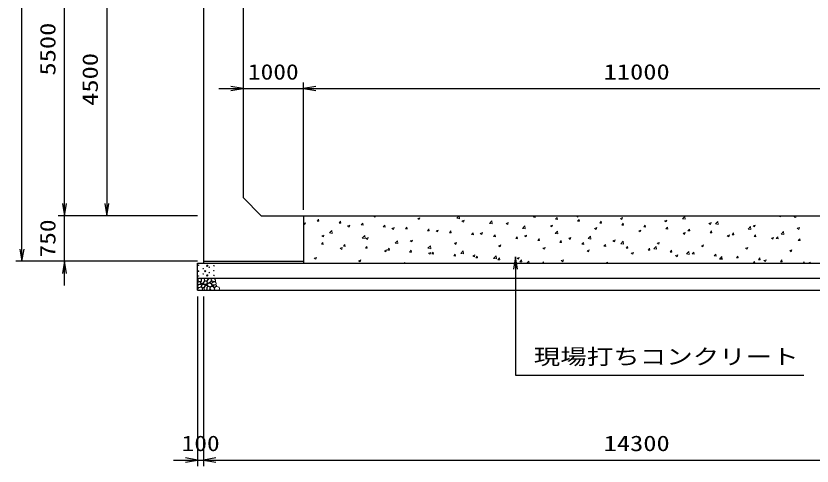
# Model space of a CAD drawing. Units: millimetres at full size. Extents: x 0 to 84100, y 0 to 59400.
# Drawn here: x 57800 to 70946, y 31170 to 38598 of the extents above; entities that cross this region are included whole.
import ezdxf
from ezdxf.enums import TextEntityAlignment as Align

# ---------------------------------------------------------------- set-up
doc = ezdxf.new("R2010")
doc.units = ezdxf.units.MM
for name, color, linetype, lineweight in [('D-DCR-HCHn', 4, 'Continuous', 9), ('D-STR-DIM', 7, 'Continuous', 25), ('D-STR-STRn', 1, 'Continuous', 25), ('D-STR-TXT', 7, 'Continuous', 25)]:
    doc.layers.add(name, color=color, linetype=linetype, lineweight=lineweight)
doc.styles.add('ＭＳ ゴシック', font='')
doc.styles.get('ＭＳ ゴシック').set_extended_font_data('MS Gothic')

# ---------------------------------------------------------------- blocks, each defined once
blk = doc.blocks.new('open_arrow')
at = {"color": 0, "linetype": 'Continuous', "lineweight": -2}
blk.add_lwpolyline([(7.5, 1.25), (0, 0), (7.5, -1.25)], dxfattribs=at)

msp = doc.modelspace()

# ---------------------------------------------------------------- linework, layer by layer
at = {"layer": 'D-DCR-HCHn'}
for p, q in [((62772.81, 35211.711), (62797.3, 35240.897)), ((62803.038, 35209.51), (62797.165, 35241.352)), ((63704.422, 35295.237), (63729.691, 35278.193)), ((63704.435, 35295.161), (63717.04, 35300)), ((63729.658, 35278.168), (63736.984, 35300)), ((64434.484, 35254.552), (64459.753, 35237.508)), ((64434.498, 35254.476), (64470.067, 35268.13)), ((64459.72, 35237.483), (64470.02, 35268.181)), ((65078.93, 35258.897), (65124.11, 35251.89)), ((65079.011, 35258.692), (65118.578, 35299.93)), ((65124.171, 35251.773), (65118.56, 35300)), ((66346.016, 35275.042), (66366.958, 35300)), ((66346.107, 35275.071), (66376.471, 35272.415)), ((66376.232, 35272.818), (66371.218, 35300)), ((66710.386, 35243.164), (66734.876, 35272.351)), ((66710.475, 35243.193), (66740.839, 35240.537)), ((66740.6, 35240.937), (66734.726, 35272.78)), ((67051.502, 35296.343), (67076.771, 35279.299)), ((67051.519, 35296.266), (67061.245, 35300)), ((67074.755, 35211.286), (67099.245, 35240.472)), ((67076.737, 35279.275), (67083.691, 35300)), ((67104.968, 35209.057), (67099.094, 35240.9)), ((67781.563, 35255.658), (67806.832, 35238.614)), ((67781.582, 35255.581), (67817.151, 35269.235)), ((67806.799, 35238.591), (67817.099, 35269.289)), ((68806.688, 35249.234), (68851.868, 35242.227)), ((68806.768, 35249.036), (68846.335, 35290.274)), ((68851.928, 35242.117), (68846.316, 35290.361)), ((70398.581, 35297.449), (70423.85, 35280.405)), ((70398.603, 35297.371), (70405.45, 35300)), ((70423.817, 35280.383), (70430.399, 35300)), ((70647.962, 35274.618), (70669.259, 35300)), ((70648.039, 35274.647), (70678.403, 35271.991)), ((70678.162, 35272.365), (70673.064, 35300)), ((62550, 35172.945), (62583.109, 35185.655)), ((62550, 35170.409), (62572.797, 35155.032)), ((62572.764, 35155.006), (62583.064, 35185.704)), ((62772.911, 35211.739), (62803.275, 35209.082)), ((63137.179, 35179.832), (63161.669, 35209.019)), ((63137.279, 35179.861), (63167.643, 35177.204)), ((63167.406, 35177.629), (63161.532, 35209.472)), ((63277.59, 35131.391), (63302.859, 35114.347)), ((63277.602, 35131.316), (63313.172, 35144.969)), ((63302.825, 35114.322), (63313.126, 35145.02)), ((63501.548, 35147.954), (63526.039, 35177.14)), ((63501.647, 35147.983), (63532.011, 35145.326)), ((63531.774, 35145.748), (63525.9, 35177.591)), ((63865.918, 35116.076), (63890.408, 35145.262)), ((63866.015, 35116.104), (63896.379, 35113.448)), ((63896.141, 35113.868), (63890.268, 35145.711)), ((64007.665, 35090.63), (64043.234, 35104.284)), ((64032.887, 35073.637), (64043.187, 35104.335)), ((64230.287, 35084.198), (64254.777, 35113.384)), ((64260.509, 35081.987), (64254.635, 35113.83)), ((65164.546, 35213.867), (65189.815, 35196.823)), ((65164.561, 35213.791), (65200.13, 35227.445)), ((65189.781, 35196.799), (65200.082, 35227.497)), ((65621.088, 35174.812), (65666.268, 35167.805)), ((65621.169, 35174.607), (65660.737, 35215.845)), ((65666.329, 35167.688), (65660.716, 35215.933)), ((65894.607, 35173.182), (65919.876, 35156.138)), ((65894.623, 35173.106), (65930.193, 35186.76)), ((65919.843, 35156.114), (65930.143, 35186.812)), ((66163.327, 35090.523), (66202.895, 35131.76)), ((66208.487, 35083.604), (66202.875, 35131.848)), ((66624.669, 35132.497), (66649.938, 35115.453)), ((66624.686, 35132.421), (66660.255, 35146.074)), ((66649.904, 35115.43), (66660.205, 35146.128)), ((67074.843, 35211.315), (67105.207, 35208.659)), ((67354.749, 35091.735), (67390.318, 35105.389)), ((67379.966, 35074.745), (67390.266, 35105.443)), ((67439.124, 35179.408), (67463.615, 35208.594)), ((67439.211, 35179.437), (67469.575, 35176.78)), ((67469.335, 35177.176), (67463.462, 35209.019)), ((67803.494, 35147.53), (67827.984, 35176.716)), ((67803.579, 35147.559), (67833.943, 35144.902)), ((67833.703, 35145.296), (67827.829, 35177.138)), ((68167.863, 35115.652), (68192.353, 35144.838)), ((68167.948, 35115.681), (68198.312, 35113.024)), ((68198.071, 35113.415), (68192.197, 35145.258)), ((68511.625, 35214.973), (68536.894, 35197.929)), ((68511.644, 35214.896), (68547.214, 35228.55)), ((68532.232, 35083.773), (68556.723, 35112.96)), ((68536.861, 35197.906), (68547.161, 35228.604)), ((68562.438, 35081.534), (68556.565, 35113.377)), ((69241.687, 35174.288), (69266.956, 35157.244)), ((69241.707, 35174.211), (69277.277, 35187.865)), ((69266.922, 35157.222), (69277.222, 35187.92)), ((69348.847, 35165.149), (69394.026, 35158.142)), ((69348.926, 35164.952), (69388.493, 35206.189)), ((69394.086, 35158.032), (69388.474, 35206.277)), ((69891.084, 35080.867), (69930.651, 35122.105)), ((69936.245, 35073.948), (69930.632, 35122.192)), ((69971.748, 35133.604), (69997.017, 35116.559)), ((69971.77, 35133.526), (70007.339, 35147.179)), ((69996.984, 35116.537), (70007.284, 35147.235)), ((70701.833, 35092.84), (70737.402, 35106.494)), ((70727.045, 35075.853), (70737.346, 35106.551)), ((62850.769, 34967.47), (62886.339, 34981.124)), ((62875.992, 34950.476), (62886.293, 34981.174)), ((62977.647, 35016.304), (63022.826, 35009.297)), ((62977.729, 35016.094), (63017.296, 35057.331)), ((63022.888, 35009.175), (63017.275, 35057.42)), ((63519.887, 34932.009), (63559.454, 34973.247)), ((63565.046, 34925.091), (63559.433, 34973.336)), ((64007.651, 35090.707), (64032.92, 35073.662)), ((64230.383, 35084.226), (64260.747, 35081.57)), ((64594.656, 35052.32), (64619.147, 35081.506)), ((64594.751, 35052.348), (64625.115, 35049.692)), ((64624.877, 35050.107), (64619.003, 35081.95)), ((64737.713, 35050.022), (64762.982, 35032.977)), ((64737.728, 35049.945), (64773.297, 35063.599)), ((64762.948, 35032.953), (64773.249, 35063.651)), ((64959.026, 35020.441), (64983.516, 35049.628)), ((64959.12, 35020.47), (64989.484, 35017.814)), ((64989.244, 35018.226), (64983.371, 35050.069)), ((65323.395, 34988.563), (65347.885, 35017.75)), ((65323.488, 34988.592), (65353.852, 34985.936)), ((65353.612, 34986.346), (65347.738, 35018.188)), ((65467.774, 35009.337), (65493.043, 34992.293)), ((65467.79, 35009.26), (65503.36, 35022.914)), ((65493.01, 34992.268), (65503.31, 35022.966)), ((65687.764, 34956.685), (65712.255, 34985.871)), ((65717.98, 34954.465), (65712.106, 34986.308)), ((66163.247, 35090.726), (66208.426, 35083.719)), ((66197.853, 34968.575), (66233.422, 34982.229)), ((66223.071, 34951.584), (66233.372, 34982.282)), ((66705.405, 35006.641), (66750.585, 34999.634)), ((66705.485, 35006.438), (66745.053, 35047.676)), ((66750.645, 34999.519), (66745.033, 35047.764)), ((67354.73, 35091.813), (67380, 35074.768)), ((68084.792, 35051.128), (68110.061, 35034.084)), ((68084.811, 35051.05), (68120.381, 35064.704)), ((68110.028, 35034.061), (68120.328, 35064.759)), ((68532.316, 35083.803), (68562.68, 35081.146)), ((68814.854, 35010.443), (68840.123, 34993.399)), ((68814.874, 35010.365), (68850.444, 35024.019)), ((68840.089, 34993.376), (68850.389, 35024.074)), ((68896.602, 35051.895), (68921.092, 35081.082)), ((68896.684, 35051.925), (68927.048, 35049.268)), ((68926.806, 35049.654), (68920.932, 35081.497)), ((69260.971, 35020.017), (69285.461, 35049.203)), ((69261.052, 35020.047), (69291.416, 35017.39)), ((69291.174, 35017.773), (69285.3, 35049.616)), ((69544.915, 34969.758), (69570.184, 34952.714)), ((69544.937, 34969.68), (69580.506, 34983.334)), ((69570.151, 34952.692), (69580.451, 34983.39)), ((69625.34, 34988.139), (69649.831, 35017.325)), ((69625.42, 34988.168), (69655.784, 34985.512)), ((69655.541, 34985.893), (69649.668, 35017.736)), ((69891.005, 35081.063), (69936.185, 35074.056)), ((69989.71, 34956.261), (70014.2, 34985.447)), ((70019.909, 34954.012), (70014.035, 34985.855)), ((70433.163, 34996.978), (70478.343, 34989.971)), ((70433.242, 34996.782), (70472.809, 35038.02)), ((70478.403, 34989.863), (70472.79, 35038.108)), ((70701.81, 35092.919), (70727.079, 35075.875)), ((62843.297, 34829.597), (62867.787, 34858.783)), ((62850.757, 34967.546), (62876.026, 34950.502)), ((62873.521, 34827.396), (62867.647, 34859.239)), ((63519.805, 34932.218), (63564.985, 34925.211)), ((63580.818, 34926.861), (63606.087, 34909.817)), ((63580.832, 34926.785), (63616.401, 34940.438)), ((63606.054, 34909.792), (63616.354, 34940.49)), ((64061.963, 34848.133), (64107.143, 34841.126)), ((64062.045, 34847.924), (64101.612, 34889.162)), ((64107.204, 34841.006), (64101.592, 34889.251)), ((64310.88, 34886.176), (64336.149, 34869.132)), ((64310.895, 34886.099), (64346.464, 34899.753)), ((64336.115, 34869.107), (64346.416, 34899.805)), ((65040.942, 34845.491), (65066.211, 34828.447)), ((65040.957, 34845.414), (65076.527, 34859.068)), ((65066.177, 34828.423), (65076.477, 34859.121)), ((65687.856, 34956.714), (65718.22, 34954.058)), ((66052.134, 34924.807), (66076.624, 34953.993)), ((66052.224, 34924.836), (66082.588, 34922.179)), ((66082.347, 34922.585), (66076.474, 34954.427)), ((66197.836, 34968.652), (66223.105, 34951.608)), ((66416.503, 34892.929), (66440.993, 34922.115)), ((66416.592, 34892.958), (66446.956, 34890.301)), ((66446.715, 34890.704), (66440.841, 34922.547)), ((66780.872, 34861.051), (66805.363, 34890.237)), ((66780.96, 34861.08), (66811.324, 34858.423)), ((66811.083, 34858.823), (66805.209, 34890.666)), ((66927.898, 34927.967), (66953.167, 34910.923)), ((66927.916, 34927.89), (66963.485, 34941.543)), ((66953.133, 34910.899), (66963.433, 34941.597)), ((67145.242, 34829.172), (67169.732, 34858.359)), ((67175.45, 34826.943), (67169.577, 34858.786)), ((67247.563, 34922.555), (67292.743, 34915.548)), ((67247.643, 34922.353), (67287.211, 34963.591)), ((67292.803, 34915.435), (67287.191, 34963.679)), ((67657.959, 34887.282), (67683.228, 34870.238)), ((67657.978, 34887.204), (67693.548, 34900.858)), ((67683.195, 34870.215), (67693.495, 34900.913)), ((67789.721, 34838.47), (67834.901, 34831.463)), ((67789.802, 34838.269), (67829.369, 34879.506)), ((67834.962, 34831.35), (67829.349, 34879.595)), ((68388.021, 34846.597), (68413.29, 34829.553)), ((68388.041, 34846.519), (68423.611, 34860.173)), ((68413.256, 34829.53), (68423.557, 34860.228)), ((69989.788, 34956.29), (70020.152, 34953.634)), ((70274.977, 34929.073), (70300.246, 34912.029)), ((70275, 34928.995), (70310.569, 34942.648)), ((70300.212, 34912.007), (70310.513, 34942.705)), ((70354.079, 34924.383), (70378.569, 34953.569)), ((70354.157, 34924.412), (70384.521, 34921.756)), ((70384.277, 34922.132), (70378.403, 34953.974)), ((70718.448, 34892.504), (70742.939, 34921.691)), ((70718.525, 34892.534), (70748.889, 34889.878)), ((70748.644, 34890.251), (70742.771, 34922.094)), ((62843.396, 34829.625), (62873.76, 34826.969)), ((63153.985, 34763.015), (63179.255, 34745.971)), ((63153.999, 34762.939), (63189.568, 34776.593)), ((63179.221, 34745.946), (63189.521, 34776.644)), ((63207.666, 34797.719), (63232.156, 34826.905)), ((63207.764, 34797.747), (63238.128, 34795.091)), ((63237.889, 34795.515), (63232.015, 34827.358)), ((63572.035, 34765.84), (63596.525, 34795.027)), ((63572.133, 34765.869), (63602.497, 34763.213)), ((63602.256, 34763.635), (63596.383, 34795.477)), ((63884.047, 34722.331), (63909.316, 34705.286)), ((63884.062, 34722.254), (63919.631, 34735.907)), ((63909.282, 34705.261), (63919.583, 34735.959)), ((63936.405, 34733.962), (63960.895, 34763.149)), ((63936.501, 34733.991), (63966.865, 34731.335)), ((63966.624, 34731.754), (63960.75, 34763.597)), ((64300.774, 34702.084), (64325.264, 34731.27)), ((64330.992, 34699.873), (64325.118, 34731.716)), ((64604.121, 34764.047), (64649.301, 34757.04)), ((64604.203, 34763.84), (64643.77, 34805.078)), ((64649.362, 34756.922), (64643.75, 34805.166)), ((65146.361, 34679.755), (65185.928, 34720.993)), ((65191.52, 34672.837), (65185.908, 34721.082)), ((65771.003, 34804.806), (65796.272, 34787.762)), ((65771.02, 34804.729), (65806.589, 34818.383)), ((65796.239, 34787.738), (65806.539, 34818.436)), ((66501.065, 34764.122), (66526.334, 34747.077)), ((66501.083, 34764.044), (66536.652, 34777.698)), ((66526.3, 34747.054), (66536.6, 34777.752)), ((67145.329, 34829.202), (67175.693, 34826.545)), ((67231.126, 34723.437), (67256.395, 34706.392)), ((67231.146, 34723.359), (67266.715, 34737.012)), ((67256.362, 34706.369), (67266.662, 34737.067)), ((67509.611, 34797.294), (67534.101, 34826.481)), ((67509.697, 34797.324), (67540.061, 34794.667)), ((67539.818, 34795.062), (67533.944, 34826.905)), ((67873.98, 34765.416), (67898.471, 34794.602)), ((67874.065, 34765.446), (67904.429, 34762.789)), ((67904.186, 34763.182), (67898.312, 34795.025)), ((68238.35, 34733.538), (68262.84, 34762.724)), ((68238.433, 34733.567), (68268.797, 34730.911)), ((68268.553, 34731.301), (68262.68, 34763.144)), ((68331.879, 34754.384), (68377.059, 34747.377)), ((68331.96, 34754.184), (68371.527, 34795.422)), ((68377.12, 34747.266), (68371.507, 34795.51)), ((68602.719, 34701.66), (68627.209, 34730.846)), ((68632.921, 34699.421), (68627.047, 34731.263)), ((68874.118, 34670.099), (68913.685, 34711.337)), ((68919.278, 34663.181), (68913.665, 34711.426)), ((69118.082, 34805.913), (69143.352, 34788.868)), ((69118.104, 34805.834), (69153.673, 34819.488)), ((69143.318, 34788.846), (69153.618, 34819.544)), ((69848.144, 34765.228), (69873.413, 34748.183)), ((69848.167, 34765.149), (69883.736, 34778.803)), ((69873.379, 34748.161), (69883.68, 34778.859)), ((70578.206, 34724.543), (70603.475, 34707.499)), ((70578.229, 34724.464), (70613.799, 34738.117)), ((70603.441, 34707.477), (70613.741, 34738.175)), ((62727.153, 34599.17), (62752.422, 34582.126)), ((62727.166, 34599.093), (62762.735, 34612.747)), ((62752.388, 34582.1), (62762.688, 34612.798)), ((64300.869, 34702.113), (64331.233, 34699.457)), ((64614.109, 34681.646), (64639.378, 34664.602)), ((64614.124, 34681.568), (64649.694, 34695.222)), ((64639.344, 34664.577), (64649.644, 34695.275)), ((64665.143, 34670.206), (64689.634, 34699.392)), ((64665.237, 34670.235), (64695.601, 34667.579)), ((64695.359, 34667.993), (64689.486, 34699.836)), ((65029.513, 34638.328), (65054.003, 34667.514)), ((65029.605, 34638.357), (65059.969, 34635.7)), ((65059.727, 34636.112), (65053.853, 34667.955)), ((65146.279, 34679.962), (65191.459, 34672.955)), ((65344.17, 34640.961), (65369.439, 34623.917)), ((65344.187, 34640.883), (65379.756, 34654.537)), ((65369.406, 34623.892), (65379.706, 34654.59)), ((65393.882, 34606.45), (65418.372, 34635.636)), ((65393.973, 34606.479), (65424.337, 34603.822)), ((65424.095, 34604.232), (65418.221, 34636.075)), ((65688.437, 34595.876), (65733.617, 34588.869)), ((65688.519, 34595.671), (65728.086, 34636.908)), ((65733.679, 34588.753), (65728.066, 34636.997)), ((65758.251, 34574.571), (65782.742, 34603.758)), ((65758.342, 34574.601), (65788.706, 34571.944)), ((65788.462, 34572.351), (65782.589, 34604.194)), ((66074.232, 34600.276), (66099.501, 34583.232)), ((66074.25, 34600.198), (66109.819, 34613.852)), ((66099.467, 34583.208), (66109.767, 34613.906)), ((67961.188, 34682.752), (67986.457, 34665.708)), ((67961.208, 34682.673), (67996.778, 34696.327)), ((67986.423, 34665.685), (67996.724, 34696.383)), ((68602.801, 34701.689), (68633.165, 34699.033)), ((68691.25, 34642.067), (68716.519, 34625.023)), ((68691.271, 34641.988), (68726.84, 34655.642)), ((68716.485, 34625), (68726.785, 34655.698)), ((68874.037, 34670.299), (68919.217, 34663.291)), ((68967.089, 34669.782), (68991.579, 34698.968)), ((68967.17, 34669.811), (68997.534, 34667.155)), ((68997.289, 34667.54), (68991.415, 34699.383)), ((69331.458, 34637.903), (69355.948, 34667.09)), ((69331.538, 34637.933), (69361.902, 34635.277)), ((69361.656, 34635.659), (69355.783, 34667.502)), ((69416.196, 34586.213), (69461.375, 34579.206)), ((69416.276, 34586.015), (69455.843, 34627.253)), ((69421.311, 34601.382), (69446.58, 34584.338)), ((69421.334, 34601.303), (69456.903, 34614.957)), ((69446.546, 34584.316), (69456.847, 34615.014)), ((69461.436, 34579.097), (69455.824, 34627.341)), ((69695.827, 34606.025), (69720.317, 34635.212)), ((69695.906, 34606.055), (69726.27, 34603.399)), ((69726.024, 34603.779), (69720.15, 34635.622)), ((70060.197, 34574.147), (70084.687, 34603.333)), ((70090.392, 34571.898), (70084.518, 34603.741)), ((63457.214, 34558.485), (63482.483, 34541.441)), ((63457.229, 34558.408), (63492.798, 34572.062)), ((63482.449, 34541.416), (63492.75, 34572.114)), ((64193.224, 34520), (64222.861, 34531.376)), ((64218.976, 34520), (64222.811, 34531.429)), ((66122.621, 34542.693), (66147.111, 34571.88)), ((66122.71, 34542.723), (66153.074, 34540.066)), ((66152.83, 34540.471), (66146.956, 34572.313)), ((66238.75, 34520), (66270.244, 34552.824)), ((66274.053, 34520), (66270.224, 34552.913)), ((66494.697, 34520), (66511.48, 34540.001)), ((66515.093, 34520), (66511.324, 34540.433)), ((66804.294, 34559.591), (66829.563, 34542.547)), ((66804.313, 34559.513), (66839.882, 34573.167)), ((66829.529, 34542.523), (66839.829, 34573.221)), ((67537.43, 34520), (67569.945, 34532.481)), ((67565.684, 34520), (67569.891, 34532.537)), ((69975.772, 34520), (69998.001, 34543.168)), ((70000.687, 34520), (69997.982, 34543.257)), ((70060.274, 34574.177), (70090.638, 34571.521)), ((70151.373, 34560.697), (70176.642, 34543.653)), ((70151.396, 34560.618), (70186.966, 34574.272)), ((70176.608, 34543.631), (70186.908, 34574.329)), ((70424.566, 34542.269), (70449.056, 34571.455)), ((70424.642, 34542.299), (70455.006, 34539.642)), ((70454.759, 34540.018), (70448.886, 34571.861)), ((70796.998, 34520), (70813.425, 34539.577)), ((70816.939, 34520), (70813.254, 34539.98)), ((70881.435, 34520.012), (70881.453, 34520)), ((70881.635, 34520), (70917.029, 34533.586)), ((70912.391, 34520), (70916.97, 34533.645))]:
    msp.add_line(p, q, dxfattribs=at)
for points in [[(60807.281, 34203.808), (60800.346, 34183.005), (60809.592, 34169.136), (60832.707, 34166.824), (60848.488, 34173.599), (60841.952, 34189.939), (60846.575, 34199.185), (60837.33, 34208.431), (60823.461, 34213.053)], [(60851.198, 34261.594), (60830.395, 34266.217), (60811.904, 34256.971), (60809.592, 34236.168), (60814.215, 34219.988), (60837.33, 34213.053), (60853.51, 34213.053), (60860.444, 34224.611), (60860.444, 34250.037)], [(60869.69, 34263.906), (60862.756, 34243.102), (60865.067, 34219.988), (60848.887, 34194.562), (60869.69, 34183.005), (60892.805, 34194.562), (60906.673, 34213.053), (60911.296, 34243.102), (60906.673, 34259.283), (60892.805, 34266.217)], [(60874.313, 34183.005), (60862.756, 34173.759), (60867.379, 34166.824), (60883.559, 34166.824), (60890.493, 34169.136), (60895.116, 34178.382), (60888.182, 34185.316)], [(60908.985, 34208.431), (60897.427, 34180.693), (60906.673, 34169.136), (60934.411, 34169.136), (60945.968, 34173.759), (60957.525, 34189.939), (60957.525, 34203.808), (60945.968, 34222.299), (60932.099, 34224.611)], [(61013.203, 34129.533), (60977.829, 34136.129), (60962.782, 34148.266), (60958.03, 34167.263), (60972.713, 34181.629), (61001.323, 34189.69), (61022.97, 34176.761), (61036.961, 34159.347), (61033.002, 34141.67)], [(60973.447, 34186.214), (60960.689, 34190.569), (60959.425, 34218.678), (60972.512, 34247.359), (60989.448, 34263.536), (61021.403, 34257.032), (61024.133, 34221.913), (61013.816, 34209.876), (60985.739, 34194.301)], [(61004.798, 34195.711), (61006.454, 34189.566), (61012.011, 34185.193), (61024.19, 34183.302), (61035.305, 34189.802), (61045.592, 34199.138), (61054.858, 34207.333), (61054.635, 34213.462), (61048.736, 34218.875), (61034.203, 34220.356), (61021.47, 34214.383), (61012.011, 34205.165), (61007.281, 34200.556)], [(61032.012, 34229.601), (61025.964, 34235.086), (61024.897, 34240.792), (61028.414, 34253.305), (61038.71, 34267.61), (61061.004, 34266.105), (61082.571, 34255.811), (61097.195, 34235.597), (61095.021, 34222.456), (61088.02, 34215.716), (61076.769, 34213.215), (61060.511, 34217.483), (61039.289, 34224.481)], [(61093.372, 34161.832), (61098.688, 34166.874), (61105.476, 34175.68), (61107.145, 34183.275), (61103.144, 34197.685), (61089.088, 34208.67), (61068.907, 34207.89), (61041.698, 34193.001), (61032.086, 34180.757), (61035.152, 34166.784), (61044.778, 34160.04), (61053.599, 34159.145), (61067.363, 34159.524), (61080.808, 34161.002)], [(60851.155, 34127.009), (60868.277, 34152.692), (60866.137, 34159.112), (60842.594, 34165.533), (60821.192, 34163.393), (60806.21, 34150.551), (60804.07, 34135.57), (60806.21, 34120.588), (60823.332, 34116.308)], [(60859.716, 34073.503), (60874.698, 34079.924), (60878.978, 34101.326), (60870.417, 34116.308), (60855.435, 34120.588), (60836.173, 34118.448), (60814.771, 34109.887), (60804.07, 34097.045), (60804.07, 34082.064), (60810.49, 34073.503), (60836.173, 34075.643)], [(60911.082, 34127.009), (60921.783, 34152.692), (60913.222, 34163.393), (60887.539, 34163.393), (60876.838, 34159.112), (60866.137, 34144.131), (60866.137, 34131.289), (60876.838, 34114.167), (60889.679, 34112.027)], [(60906.801, 34079.924), (60906.801, 34105.606), (60896.1, 34112.027), (60885.399, 34105.606), (60883.259, 34090.625), (60885.399, 34077.783), (60900.381, 34073.503)], [(60947.466, 34075.643), (60953.886, 34094.905), (60951.746, 34116.308), (60966.728, 34139.85), (60947.466, 34150.551), (60926.063, 34139.85), (60913.222, 34122.728), (60908.941, 34094.905), (60913.222, 34079.924), (60926.063, 34073.503)], [(60943.185, 34150.551), (60953.886, 34159.112), (60949.606, 34165.533), (60934.624, 34165.533), (60928.204, 34163.393), (60923.923, 34154.832), (60930.344, 34148.411)], [(60964.588, 34077.783), (60983.85, 34073.503), (61000.972, 34082.064), (61003.112, 34101.326), (61000.968, 34124.878), (60977.429, 34132.327), (60962.447, 34128.603), (60956.027, 34112.027), (60956.027, 34088.484)], [(61012.352, 34123.637), (61027.306, 34132.556), (61053.44, 34132.292), (61074.93, 34113.525), (61078.643, 34084.899), (61064.853, 34074.245), (61028.098, 34071.871), (61011.731, 34081.633), (61007.172, 34104.06)], [(61049.971, 34135.265), (61054.183, 34138.446), (61057.686, 34143.505), (61057.81, 34150.431), (61053.414, 34156.067), (61045.769, 34157.977), (61039.356, 34156.179), (61037.704, 34150.442), (61036.896, 34144.835), (61037.881, 34137.456), (61043.975, 34134.127)], [(61077.597, 34120.331), (61067.895, 34125.079), (61060.89, 34133.822), (61060.719, 34145.084), (61064.942, 34155.627), (61080.189, 34157.625), (61095.054, 34158.018), (61109.481, 34152.512), (61111.849, 34143.273), (61099.54, 34132.195), (61084.555, 34123.15)], [(61109.972, 34072.493), (61094.837, 34074.274), (61084.866, 34079.787), (61080.835, 34092.722), (61080.945, 34104.963), (61090.172, 34121.678), (61108.242, 34132.822), (61135.731, 34128.403), (61157.453, 34120.334), (61162.643, 34096.125), (61158.03, 34078.257), (61136.884, 34072.877)]]:
    msp.add_lwpolyline(points, close=True, dxfattribs=at)
msp.add_lwpolyline([(60943.432, 34268.547), (60926.093, 34266.446), (60914.258, 34258.701), (60914.626, 34239.819), (60920.514, 34226.087), (60935.025, 34226.185), (60955.107, 34229.153), (60964.799, 34243.689), (60974.082, 34253.492), (60976.884, 34264.345), (60964.099, 34268.547), (60943.082, 34268.547)], dxfattribs=at)
for centre, radius in [((60817.803, 34484.121), 4.5), ((60959.996, 34475.045), 11.25), ((60991.563, 34451.359), 4.5), ((61068.909, 34475.045), 4.5), ((60816.091, 34386.145), 4.5), ((60893.437, 34427.541), 4.5), ((60893.437, 34338.641), 4.5), ((60925.004, 34386.145), 11.25), ((60959.996, 34314.955), 11.25), ((60991.563, 34362.459), 4.5), ((61067.197, 34395.221), 4.5), ((61068.909, 34314.955), 4.5), ((60817.803, 34305.879), 4.5)]:
    msp.add_circle(centre, radius, dxfattribs=at)
at = {"layer": 'D-STR-DIM'}
for p, q in [((57900, 34550), (57900, 41400)), ((58600, 35300), (58600, 40800)), ((59300, 39800), (59300, 35300)), ((62550, 35400), (62550, 37500)), ((62550, 35400), (62550, 37500)), ((61150, 37400), (62950, 37400)), ((62550, 37400), (73550, 37400)), ((58600, 34150), (58600, 35700)), ((60800, 35300), (58500, 35300)), ((60800, 35300), (58500, 35300)), ((60800, 35300), (59200, 35300)), ((60800, 34550), (57800, 34550)), ((60800, 34550), (58500, 34550)), ((60800, 33970), (60800, 31170)), ((60900, 33970), (60900, 31170)), ((60900, 33970), (60900, 31170)), ((60400, 31270), (61300, 31270)), ((60900, 31270), (75200, 31270))]:
    msp.add_line(p, q, dxfattribs=at)
at = {"layer": 'D-STR-STRn'}
for p, q in [((60900, 41220), (60900, 34550)), ((61550, 40500), (61550, 35600)), ((61550, 35600), (61850, 35300)), ((61850, 35300), (74250, 35300)), ((62550, 35300), (62550, 34520)), ((60800, 34520), (75300, 34520)), ((60800, 34070), (60800, 34520)), ((60900, 34550), (62550, 34550)), ((60900, 34550), (60900, 34520)), ((60800, 34270), (75300, 34270)), ((60800, 34070), (75300, 34070))]:
    msp.add_line(p, q, dxfattribs=at)
at = {"layer": 'D-STR-TXT'}
msp.add_lwpolyline([(66050, 34620), (66050, 32670), (66250, 32670), (70811.168, 32670)], dxfattribs=at)

# ---------------------------------------------------------------- block references
at = {"layer": 'D-STR-DIM', "xscale": 26.7, "yscale": 26.7}
for p, rotation in [((61550, 37400), 180), ((58600, 35300), 90), ((58600, 35300), 90), ((59300, 35300), 90), ((57900, 34550), 90), ((58600, 34550), 270), ((60800, 31270), 180)]:
    msp.add_blockref('open_arrow', p, dxfattribs=dict(at, rotation=rotation))
for p in [(62550, 37400), (62550, 37400), (60900, 31270), (60900, 31270)]:
    msp.add_blockref('open_arrow', p, dxfattribs=at)
at = {"layer": 'D-STR-TXT', "xscale": 26.7, "yscale": 26.7, "rotation": 270}
msp.add_blockref('open_arrow', (66050, 34620), dxfattribs=at)

# ---------------------------------------------------------------- texts
at = {"layer": 'D-STR-DIM', "style": 'ＭＳ ゴシック'}
for s, width, p in [('5500', 1.25, (58325, 38050)), ('4500', 1.25, (59025, 37550)), ('750', 1.2, (58325, 34925))]:
    msp.add_text(s, height=256.6, rotation=90, dxfattribs=dict(at, width=width)).set_placement(p, align=Align.MIDDLE_CENTER)
for s, width, p in [('1000', 1.2, (62050, 37675)), ('11000', 1.25, (68050, 37675)), ('100', 1.2, (60850, 31545)), ('14300', 1.25, (68050, 31545))]:
    msp.add_text(s, height=256.6, dxfattribs=dict(at, width=width)).set_placement(p, align=Align.MIDDLE_CENTER)
at = {"layer": 'D-STR-TXT', "style": 'ＭＳ ゴシック', "width": 1.25}
msp.add_text('現場打ちコンクリート', height=256.6, dxfattribs=at).set_placement((66350, 32770), align=Align.BOTTOM_LEFT)

doc.saveas('drawing.dxf')
